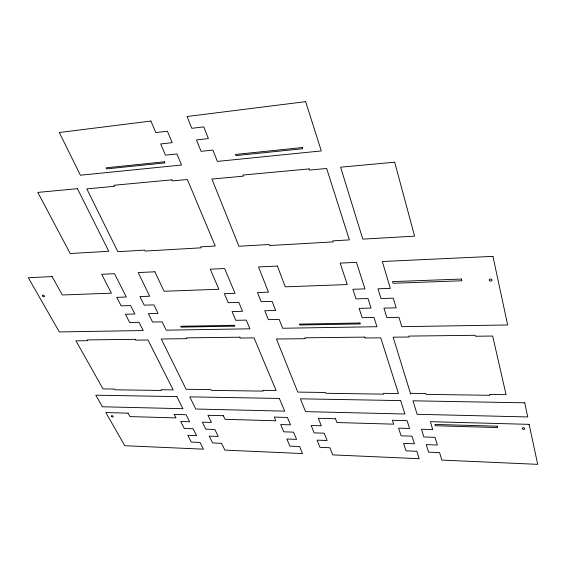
<?xml version="1.0" encoding="UTF-8"?>
<svg xmlns="http://www.w3.org/2000/svg" width="566" height="566" viewBox="0 0 566 566"><rect width="100%" height="100%" fill="white"/><g stroke="black" fill="none" stroke-linecap="round" stroke-linejoin="round"><path stroke-width="0.85" d="M410.428 393.313L425.809 393.533L426.057 394.368L489.753 395.301L489.548 394.445L506.061 394.686L492.675 336.048L475.461 336.246L475.228 335.298L408.85 336.091L409.119 337.003L393.144 337.187L410.683 394.141M150.903 121.039L59.31 132.515L80.4 175.219L181.566 165.024L176.917 153.931L165.491 155.148L160.702 143.955L172.191 142.66L167.394 131.213L155.841 132.585L150.903 121.039M305.633 101.654L187.063 116.511L191.803 128.312L203.788 126.883L208.387 138.578L196.466 139.922L201.057 151.348L212.908 150.089L217.365 161.409L321.304 150.931L305.633 101.654M164.402 161.805L106.047 167.833L106.549 168.894L164.876 162.902L164.402 161.805M302.258 147.549L235.449 154.461L235.88 155.6L302.647 148.738L302.258 147.549M77.443 188.69L37.802 192.405L70.226 253.533L108.771 251.269L77.443 188.69M171.873 179.846L113.985 185.266L114.481 186.306L86.824 188.881L117.848 251.686L144.691 250.122L145.137 251.063L201.142 247.823L200.725 246.854L215.243 246.005L187.36 179.514L172.333 180.915L171.873 179.846M309.078 168.909L242.977 175.043L243.394 176.153L211.91 179.054L238.923 246.252L269.289 244.505L269.671 245.51L333.211 241.887L332.865 240.847L349.385 239.899L326.66 168.477L309.46 170.062L309.078 168.909M394.686 162.201L340.619 167.189L362.785 239.128L414.588 236.149L394.686 162.201M52.114 276.604L28.3 277.715L59.31 331.924L143.212 330.544L139.066 322.33L129.671 322.528L125.433 314.25L134.864 314.01L130.612 305.576L121.131 305.859L116.78 297.355L126.296 297.03L114.509 273.682L101.689 274.284L111.417 293.181L62.288 294.978L52.114 276.604M154.872 271.793L138.189 272.571L149.7 296.23L139.944 296.563L144.203 305.173L153.91 304.883L158.063 313.423L148.398 313.67L152.537 322.054L162.159 321.856L166.206 330.169L249.91 328.796L246.267 320.108L235.789 320.328L232.039 311.562L242.566 311.3L238.824 302.371L228.24 302.683L224.384 293.676L235.024 293.315L224.624 268.525L210.276 269.197L218.908 289.254L164.09 291.257L154.872 271.793M277.39 266.055L258.528 266.94L268.454 292.169L257.459 292.544L261.145 301.706L272.076 301.381L275.656 310.465L264.775 310.741L268.355 319.649L279.18 319.422L282.653 328.259L376.956 326.709L374.006 317.455L362.169 317.703L359.113 308.371L371.02 308.067L367.992 298.537L356.007 298.898L352.859 289.283L364.914 288.865L356.474 262.355L340.173 263.119L347.262 284.564L285.264 286.828L277.39 266.055M492.944 256.363L382.319 261.52L390.335 288.377L377.989 288.794L380.989 298.53L393.264 298.169L396.143 307.819L383.946 308.123L386.854 317.568L398.98 317.321L401.775 326.688L507.66 324.969L492.944 256.363M461.41 279.052L392.528 281.613L393.016 283.276L461.828 280.771L461.41 279.052M234.43 325.301L180.674 326.285L181.07 327.12L234.798 326.158L234.43 325.301M359.976 323.002L299.386 324.113L299.725 325.004L360.28 323.922L359.976 323.002M239.878 337.202L186.504 337.86L186.893 338.68L161.268 338.984L186.101 389.274L210.998 389.62L211.359 390.377L263.084 391.113L262.751 390.342L276.109 390.526L254.042 337.881L240.246 338.043L239.878 337.202M135.182 339.338L87.157 339.911L87.588 340.69L75.957 340.824L103.019 388.899L114.36 389.061L114.756 389.783L161.501 390.469L161.126 389.733L173.182 389.91L147.988 339.996L135.592 340.138L135.182 339.338M364.9 337.11L304.869 337.81L305.201 338.68L276.441 339.006L297.773 392.089L325.57 392.493L325.875 393.285L383.755 394.148L383.486 393.335L398.464 393.554L380.741 337.831L365.197 338.008L364.9 337.11M176.833 396.617L95.788 395.181L102.425 406.777L182.931 408.702L176.833 396.617M279.356 398.443L189.759 396.851L195.758 409.013L284.677 411.135L279.356 398.443M400.643 400.594L300.397 398.818L305.548 411.631L404.909 414.008L400.643 400.594M524.703 402.801L412.982 400.813L417.128 414.298L527.731 416.937L524.703 402.801M128.058 413.152L105.814 412.55L124.775 445.711L203.442 449.178L200.046 442.449L191.266 442.088L187.792 435.311L196.607 435.636L193.126 428.745L184.283 428.448L180.724 421.5L189.61 421.769L186.051 414.708L174.172 414.39L175.984 417.913L129.961 416.59L128.058 413.152M223.351 415.713L207.955 415.303L211.422 422.434L202.338 422.158L205.805 429.177L214.847 429.481L218.235 436.45L209.229 436.11L212.611 442.959L221.582 443.327L224.886 450.126L302.534 453.55L299.584 446.51L289.898 446.114L286.863 439.011L296.591 439.379L293.563 432.155L283.792 431.823L280.679 424.542L290.5 424.847L287.394 417.439L274.255 417.085L275.847 420.779L225.056 419.321L223.351 415.713M335.511 418.734L318.347 418.274L321.297 425.781L311.18 425.476L314.144 432.856L324.212 433.195L327.091 440.518L317.073 440.143L319.967 447.338L329.928 447.748L332.737 454.887L419.187 458.701L416.824 451.293L406.02 450.847L403.579 443.376L414.439 443.786L412.02 436.181L401.096 435.806L398.584 428.137L409.572 428.469L407.088 420.658L392.387 420.262L393.674 424.16L336.947 422.533L335.511 418.734M529.132 424.358L430.358 421.684L432.714 429.573L421.493 429.226L423.877 436.973L435.035 437.355L437.327 445.039L426.233 444.621L428.554 452.163L439.591 452.616L441.82 460.094L537.7 464.346L529.132 424.358M497.231 426.191L434.929 424.429L435.318 425.745L497.556 427.549L497.231 426.191M522.39 428.773A1.259 0.792 11.9 0 0 524.533 429.148A1.259 0.792 11.9 0 0 523.614 427.776A1.259 0.792 11.9 0 0 522.39 428.773M111.46 416.279A0.99 0.559 28.4 0 0 113.037 416.909A0.99 0.559 28.4 0 0 112.372 415.727A0.99 0.559 28.4 0 0 111.46 416.279M489.427 280.425A1.394 1.026 11.3 0 0 491.826 280.75A1.394 1.026 11.3 0 0 490.75 279.045A1.394 1.026 11.3 0 0 489.427 280.425M42.62 295.976A1.111 0.665 33.4 0 0 44.346 296.641A1.111 0.665 33.4 0 0 43.532 295.211A1.111 0.665 33.4 0 0 42.62 295.976"/></g></svg>
